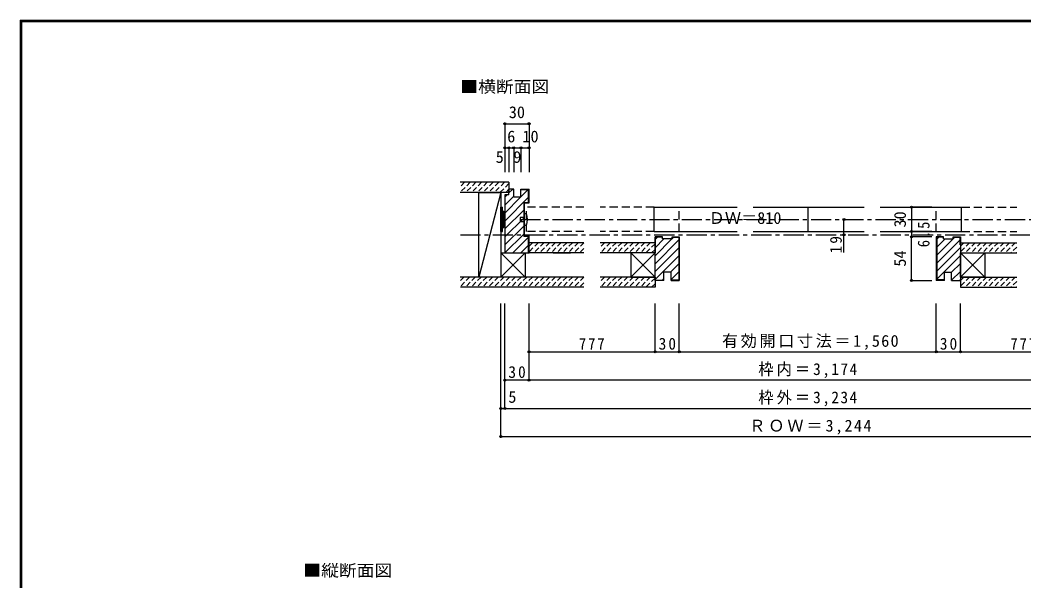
# Model space of a CAD drawing. Units: millimetres at full size, sheet at 1:5. Extents: x -973 to 977, y -718 to 696.
# Drawn here: x -973 to 269, y 1 to 696 of the extents above; entities that cross this region are included whole.
import ezdxf
from ezdxf.enums import TextEntityAlignment as Align

# ---------------------------------------------------------------- set-up
doc = ezdxf.new("R2010")
doc.units = ezdxf.units.MM
doc.header["$LTSCALE"] = 5
doc.header["$PDMODE"] = 32
doc.header["$PDSIZE"] = 2.5
for name, pattern in [('CHAIN1', [8, 5, -1, 1, -1]), ('DASHED1', [1.8, 1.2, -0.6]), ('DASHED2', [3, 2, -1])]:
    doc.linetypes.add(name, pattern=pattern)
for name, color, linetype in [('0-0_補助線', 4, 'CHAIN1'), ('0-1_通り芯', 4, 'CHAIN1'), ('0-2_柱', 7, 'Continuous'), ('0-3_仕上げ', 2, 'Continuous'), ('0-4_枠', 3, 'Continuous'), ('0-6_扉', 2, 'Continuous'), ('0-7_金物', 7, 'Continuous'), ('0-A_文字', 7, 'Continuous'), ('0-B_寸法', 7, 'Continuous'), ('0-C_ハッチ', 4, 'DASHED1'), ('F-1_枠', 6, 'Continuous')]:
    doc.layers.add(name, color=color, linetype=linetype)
doc.styles.add('ＭＳ ゴシック', font='')
doc.styles.get('ＭＳ ゴシック').set_extended_font_data('MS Gothic')

msp = doc.modelspace()

# ---------------------------------------------------------------- linework, layer by layer
at = {"layer": '0-0_補助線'}
msp.add_line((-428.389, 430), (431.702, 430), dxfattribs=at)
at = {"layer": '0-1_通り芯'}
msp.add_line((-354.39, 449), (357.703, 449), dxfattribs=at)
at = {"layer": '0-2_柱'}
for p, q in [((-378.39, 482.5), (-405.39, 377.5)), ((-378.39, 482.5), (-378.39, 377.5)), ((-348.39, 407.5), (-378.39, 377.5)), ((-378.39, 407.5), (-348.39, 377.5)), ((-217.375, 407.5), (-187.375, 377.5)), ((-187.375, 407.5), (-217.375, 377.5)), ((220.682, 407.5), (190.682, 377.5)), ((190.682, 407.5), (220.682, 377.5))]:
    msp.add_line(p, q, dxfattribs=at)
for points in [[(-378.39, 377.5), (-405.39, 377.5), (-405.39, 482.5), (-378.39, 482.5)], [(-378.39, 407.5), (-348.39, 407.5), (-348.39, 377.5), (-378.39, 377.5)]]:
    msp.add_lwpolyline(points, dxfattribs=at)
for points in [[(-187.375, 407.5), (-217.375, 407.5), (-217.375, 377.5), (-187.375, 377.5)], [(190.682, 407.5), (220.682, 407.5), (220.682, 377.5), (190.682, 377.5)]]:
    msp.add_lwpolyline(points, close=True, dxfattribs=at)
at = {"layer": '0-3_仕上げ'}
for p, q in [((-368.39, 495), (-428.484, 495)), ((-368.39, 495), (-368.39, 482.5)), ((-368.39, 482.5), (-428.466, 482.5)), ((-275.382, 420), (-343.39, 420)), ((-187.375, 420), (-255.382, 420)), ((-187.375, 420), (-187.375, 407.5)), ((190.682, 420), (190.682, 407.5)), ((190.682, 420), (260.203, 420)), ((-275.382, 407.5), (-343.39, 407.5)), ((-187.375, 407.5), (-255.382, 407.5)), ((190.682, 407.5), (260.203, 407.5)), ((-275.382, 377.5), (-428.515, 377.5)), ((-187.375, 377.5), (-255.382, 377.5)), ((-187.375, 377.5), (-187.375, 365)), ((190.682, 377.5), (190.682, 365)), ((190.682, 377.5), (260.203, 377.5)), ((-275.382, 365), (-428.314, 365)), ((-187.375, 365), (-255.382, 365)), ((190.682, 365), (260.203, 365))]:
    msp.add_line(p, q, dxfattribs=at)
at = {"layer": '0-4_枠'}
for p, q in [((-362.39, 486.5), (-368.39, 486.5)), ((-368.39, 479.5), (-368.39, 486.5)), ((-362.39, 476.5), (-362.39, 486.5)), ((-353.39, 486.5), (-343.39, 486.5)), ((-353.39, 476.5), (-353.39, 486.5)), ((-353.39, 486), (-343.89, 486)), ((-343.89, 470), (-343.89, 486)), ((-343.39, 469.5), (-343.39, 486.5)), ((-353.39, 476.5), (-362.39, 476.5)), ((-349.89, 470), (-343.89, 470)), ((-349.89, 470), (-349.89, 428)), ((-349.39, 469.5), (-343.39, 469.5)), ((-349.39, 469.5), (-349.39, 428.5)), ((-343.89, 428), (-349.89, 428)), ((-343.39, 428.5), (-349.39, 428.5)), ((-343.89, 407.5), (-343.89, 428)), ((-343.39, 407.5), (-343.39, 428.5)), ((-178.375, 427.5), (-187.375, 427.5)), ((-187.375, 373.5), (-187.375, 427.5)), ((-186.875, 417.5), (-186.875, 427)), ((-178.375, 427), (-186.875, 427)), ((-178.375, 425), (-178.375, 427.5)), ((-166.375, 425), (-178.375, 425)), ((-166.375, 427.5), (-157.375, 427.5)), ((-166.375, 425), (-166.375, 427.5)), ((-166.375, 427), (-157.875, 427)), ((-157.875, 427), (-157.875, 374)), ((-157.375, 427.5), (-157.375, 373.5)), ((160.682, 427.5), (160.682, 373.5)), ((169.682, 427.5), (160.682, 427.5)), ((161.182, 427), (161.182, 374)), ((169.682, 427), (161.182, 427)), ((169.682, 425), (169.682, 427.5)), ((169.682, 425), (181.682, 425)), ((181.682, 427.5), (190.682, 427.5)), ((181.682, 425), (181.682, 427.5)), ((181.682, 427), (190.182, 427)), ((190.182, 417.5), (190.182, 427)), ((190.682, 427.5), (190.682, 373.5)), ((-186.875, 417.5), (-187.375, 417.5)), ((190.182, 417.5), (190.682, 417.5)), ((-176.375, 373.5), (-187.375, 373.5)), ((-176.375, 373.5), (-176.375, 383.5)), ((-167.375, 383.5), (-176.375, 383.5)), ((-167.375, 373.5), (-167.375, 383.5)), ((-167.375, 374), (-157.875, 374)), ((-167.375, 373.5), (-157.375, 373.5)), ((170.682, 373.5), (160.682, 373.5)), ((170.682, 374), (161.182, 374)), ((170.682, 383.5), (179.682, 383.5)), ((170.682, 373.5), (170.682, 383.5)), ((179.682, 373.5), (179.682, 383.5)), ((179.682, 373.5), (190.682, 373.5))]:
    msp.add_line(p, q, dxfattribs=at)
msp.add_lwpolyline([(-368.39, 479.5), (-373.39, 479.5), (-373.39, 407.5), (-343.39, 407.5)], dxfattribs=at)
at = {"layer": '0-6_扉', "linetype": 'DASHED2'}
for p, q in [((-346.39, 434), (-346.39, 464)), ((-275.382, 464), (-346.39, 464)), ((-188.691, 464), (-255.382, 464)), ((-157.375, 434), (-157.375, 464)), ((160.682, 434), (160.682, 464)), ((191.997, 464), (260.203, 464)), ((-275.382, 434), (-346.39, 434)), ((-188.691, 434), (-255.382, 434)), ((191.997, 434), (260.203, 434))]:
    msp.add_line(p, q, dxfattribs=at)
at = {"layer": '0-6_扉', "color": 6}
for p, q in [((-188.691, 434), (-188.691, 464)), ((-188.691, 464), (-85.96, 464)), ((-65.96, 464), (71.207, 464)), ((1.653, 464), (1.653, 434)), ((91.207, 464), (191.997, 464)), ((191.997, 434), (191.997, 464)), ((-188.691, 434), (-85.96, 434)), ((-65.96, 434), (71.207, 434)), ((91.207, 434), (191.997, 434))]:
    msp.add_line(p, q, dxfattribs=at)
at = {"layer": '0-7_金物'}
for p, q in [((-378.39, 434), (-378.39, 464)), ((-378.39, 464), (-376.39, 464)), ((-376.39, 434), (-376.39, 464)), ((-376.39, 459), (-374.39, 459)), ((-374.39, 439), (-374.39, 459)), ((-374.39, 458), (-373.39, 458)), ((-354.39, 451.5), (-354.39, 446.5)), ((-349.39, 451.5), (-354.39, 451.5)), ((-349.39, 441.5), (-349.39, 456.5)), ((-349.39, 456.5), (-346.39, 456.5)), ((-376.39, 439), (-374.39, 439)), ((-374.39, 440), (-373.39, 440)), ((-354.39, 446.5), (-349.39, 446.5)), ((-346.39, 441.5), (-349.39, 441.5)), ((-378.39, 434), (-376.39, 434))]:
    msp.add_line(p, q, dxfattribs=at)
msp.add_arc((-374.015, 449), 28.625, 344.81071, 15.18929, dxfattribs=at)
at = {"layer": '0-B_寸法', "color": 4}
for p, q in [((-373.389, 567.5), (-373.389, 507.5)), ((-373.389, 567.5), (-343.389, 567.5)), ((-343.389, 567.5), (-343.389, 507.5)), ((-373.389, 537.5), (-343.389, 537.5)), ((-368.389, 537.5), (-368.389, 507.5)), ((-362.389, 537.5), (-362.389, 507.5)), ((-353.389, 537.5), (-353.389, 507.5)), ((129.977, 464), (129.977, 434)), ((155.023, 464), (129.977, 464)), ((46.43, 408), (46.43, 449)), ((129.977, 434), (129.977, 427.5)), ((155.023, 434), (129.977, 434)), ((129.977, 434), (155.023, 434)), ((129.977, 373.5), (129.977, 427.5)), ((155.023, 427.5), (129.977, 427.5)), ((-313.39, 407.5), (-291.912, 407.5)), ((129.977, 373.5), (155.023, 373.5)), ((-378.39, 180), (-378.39, 345)), ((-373.39, 215), (-373.39, 345)), ((-343.39, 250), (-343.39, 345)), ((-187.375, 285), (-187.375, 345)), ((-157.375, 285), (-157.375, 345)), ((160.682, 285), (160.682, 345)), ((190.682, 285), (190.682, 345)), ((-343.39, 285), (-187.375, 285)), ((-187.375, 285), (-157.375, 285)), ((-157.375, 285), (160.682, 285)), ((160.682, 285), (190.682, 285)), ((190.682, 285), (346.703, 285)), ((-343.39, 250), (-373.39, 250)), ((346.703, 250), (-343.39, 250)), ((-378.39, 215), (-373.39, 215)), ((-373.39, 215), (376.703, 215)), ((-378.39, 180), (381.703, 180))]:
    msp.add_line(p, q, dxfattribs=at)
at = {"layer": '0-B_寸法'}
for p in [(-373.389, 567.5), (-343.389, 567.5), (-373.389, 537.5), (-368.389, 537.5), (-362.389, 537.5), (-353.389, 537.5), (-343.389, 537.5), (129.977, 464), (46.43, 449), (129.977, 434), (129.977, 434), (46.43, 430), (129.977, 427.5), (129.977, 373.5), (-343.39, 285), (-187.375, 285), (-157.375, 285), (160.682, 285), (190.682, 285), (-373.39, 250), (-343.39, 250), (-378.39, 215), (-373.39, 215), (-378.39, 180)]:
    msp.add_point(p, dxfattribs=at)
at = {"layer": '0-C_ハッチ'}
for p, q in [((-423.319, 495), (-428.476, 489.843)), ((-416.248, 495), (-428.466, 482.782)), ((-409.177, 495), (-421.677, 482.5)), ((-402.106, 495), (-414.606, 482.5)), ((-395.035, 495), (-407.535, 482.5)), ((-387.964, 495), (-400.464, 482.5)), ((-380.893, 495), (-393.393, 482.5)), ((-373.821, 495), (-386.321, 482.5)), ((-368.39, 493.361), (-379.25, 482.5)), ((-368.39, 486.29), (-372.179, 482.5)), ((-332.128, 420), (-343.39, 408.738)), ((-339.199, 420), (-343.39, 415.809)), ((-325.057, 420), (-337.557, 407.5)), ((-317.986, 420), (-330.486, 407.5)), ((-310.915, 420), (-323.415, 407.5)), ((-303.844, 420), (-316.344, 407.5)), ((-296.773, 420), (-309.273, 407.5)), ((-289.702, 420), (-302.202, 407.5)), ((-282.631, 420), (-295.131, 407.5)), ((-275.559, 420), (-288.059, 407.5)), ((-275.382, 413.106), (-280.988, 407.5)), ((-249.859, 420), (-255.382, 414.476)), ((-242.788, 420), (-255.382, 407.405)), ((-235.717, 420), (-248.217, 407.5)), ((-228.646, 420), (-241.146, 407.5)), ((-221.574, 420), (-234.074, 407.5)), ((-214.503, 420), (-227.003, 407.5)), ((-207.432, 420), (-219.932, 407.5)), ((-200.361, 420), (-212.861, 407.5)), ((-193.29, 420), (-205.79, 407.5)), ((-187.375, 418.844), (-198.719, 407.5)), ((-187.375, 411.773), (-191.648, 407.5)), ((201.798, 420), (190.682, 408.883)), ((194.727, 420), (190.682, 415.954)), ((208.869, 420), (196.369, 407.5)), ((215.941, 420), (203.441, 407.5)), ((223.012, 420), (210.512, 407.5)), ((230.083, 420), (217.583, 407.5)), ((237.154, 420), (224.654, 407.5)), ((244.225, 420), (231.725, 407.5)), ((251.296, 420), (238.796, 407.5)), ((258.367, 420), (245.867, 407.5)), ((260.203, 414.765), (252.938, 407.5)), ((260.203, 407.694), (260.009, 407.5)), ((-424.052, 377.5), (-428.307, 373.244)), ((-416.981, 377.5), (-428.297, 366.183)), ((-409.91, 377.5), (-422.41, 365)), ((-402.839, 377.5), (-415.339, 365)), ((-395.768, 377.5), (-408.268, 365)), ((-388.697, 377.5), (-401.197, 365)), ((-381.625, 377.5), (-394.125, 365)), ((-374.554, 377.5), (-387.054, 365)), ((-367.483, 377.5), (-379.983, 365)), ((-360.412, 377.5), (-372.912, 365)), ((-353.341, 377.5), (-365.841, 365)), ((-346.27, 377.5), (-358.77, 365)), ((-339.199, 377.5), (-351.699, 365)), ((-332.128, 377.5), (-344.628, 365)), ((-325.057, 377.5), (-337.557, 365)), ((-317.986, 377.5), (-330.486, 365)), ((-310.915, 377.5), (-323.415, 365)), ((-303.844, 377.5), (-316.344, 365)), ((-296.773, 377.5), (-309.273, 365)), ((-289.702, 377.5), (-302.202, 365)), ((-282.631, 377.5), (-295.131, 365)), ((-275.559, 377.5), (-288.059, 365)), ((-249.859, 377.5), (-255.382, 371.976)), ((-242.788, 377.5), (-255.288, 365)), ((-235.717, 377.5), (-248.217, 365)), ((-228.646, 377.5), (-241.146, 365)), ((-221.574, 377.5), (-234.074, 365)), ((-214.503, 377.5), (-227.003, 365)), ((-207.432, 377.5), (-219.932, 365)), ((-200.361, 377.5), (-212.861, 365)), ((-193.29, 377.5), (-205.79, 365)), ((-187.375, 376.344), (-198.719, 365)), ((201.798, 377.5), (190.682, 366.383)), ((194.727, 377.5), (190.682, 373.454)), ((208.869, 377.5), (196.369, 365)), ((215.941, 377.5), (203.441, 365)), ((223.012, 377.5), (210.512, 365)), ((230.083, 377.5), (217.583, 365)), ((237.154, 377.5), (224.654, 365)), ((244.225, 377.5), (231.725, 365)), ((251.296, 377.5), (238.796, 365)), ((258.367, 377.5), (245.867, 365)), ((-275.382, 370.606), (-280.988, 365)), ((-187.375, 369.273), (-191.648, 365)), ((260.203, 372.265), (252.938, 365)), ((260.203, 365.194), (260.009, 365))]:
    msp.add_line(p, q, dxfattribs=at)
at = {"layer": '0-C_ハッチ', "linetype": 'Continuous'}
for p, q in [((-368.39, 481.71), (-363.599, 486.5)), ((-353.39, 476.911), (-344.3, 486)), ((-373.39, 476.71), (-370.599, 479.5)), ((-373.39, 466.81), (-362.39, 477.81)), ((-373.39, 447.011), (-343.89, 476.511)), ((-373.39, 456.911), (-353.8, 476.5)), ((-373.39, 437.112), (-349.89, 460.612)), ((-373.39, 427.212), (-349.89, 450.712)), ((-373.39, 417.313), (-349.89, 440.813)), ((-373.39, 407.413), (-349.89, 430.913)), ((-363.403, 407.5), (-343.89, 427.014)), ((-187.375, 413.977), (-176.352, 425)), ((-187.375, 404.077), (-166.452, 425)), ((-187.375, 394.178), (-157.875, 423.678)), ((-186.875, 424.376), (-184.251, 427)), ((-166.375, 425.077), (-164.452, 427)), ((161.182, 424.376), (163.805, 427)), ((161.182, 414.477), (171.705, 425)), ((161.182, 404.577), (181.604, 425)), ((161.182, 394.678), (190.182, 423.678)), ((181.682, 425.077), (183.604, 427)), ((-353.504, 407.5), (-343.89, 417.114)), ((-187.375, 384.278), (-157.875, 413.778)), ((161.182, 384.778), (190.682, 414.278)), ((-344.104, 407.5), (-343.89, 407.715)), ((-187.375, 374.379), (-157.875, 403.879)), ((161.182, 374.879), (190.682, 404.379)), ((-168.375, 383.479), (-157.875, 393.979)), ((179.682, 383.479), (190.682, 394.479)), ((-178.354, 373.5), (-176.375, 375.479)), ((-167.375, 374.58), (-157.875, 384.08)), ((-158.055, 374), (-157.875, 374.18)), ((170.202, 374), (170.682, 374.479)), ((179.682, 373.58), (190.682, 384.58)), ((189.501, 373.5), (190.682, 374.68))]:
    msp.add_line(p, q, dxfattribs=at)
at = {"layer": 'F-1_枠'}
for p, q in [((-973.347, 695.833), (-973.347, -700.833)), ((-973.347, 695.833), (976.653, 695.833)), ((-972.514, 695.833), (-972.514, -700.833)), ((-971.68, 695.833), (-971.68, -700.833)), ((-973.347, 695), (976.653, 695)), ((-973.347, 694.167), (976.653, 694.167))]:
    msp.add_line(p, q, dxfattribs=at)

# ---------------------------------------------------------------- texts
at = {"layer": '0-A_文字', "style": 'ＭＳ ゴシック', "width": 1.1}
for s, p in [('■横断面図', (-428.389, 601.667)), ('■縦断面図', (-622.703, 2.5))]:
    msp.add_text(s, height=14.66, dxfattribs=at).set_placement(p, align=Align.BOTTOM_LEFT)
at = {"layer": '0-B_寸法', "style": 'ＭＳ ゴシック'}
for s, p in [('30', (-368.388, 570)), ('6', (-370.389, 540)), ('10', (-351.551, 540)), ('5', (-384.626, 514.551)), ('9', (-362.889, 514.551)), ('ＤＷ＝810', (-120.96, 439)), ('5', (-369.015, 217.5))]:
    msp.add_text(s, height=14.66, dxfattribs=at).set_placement(p, align=Align.BOTTOM_LEFT)
for s, p in [('30', (127.477, 439)), ('54', (127.477, 390.5))]:
    msp.add_text(s, height=14.66, rotation=90, dxfattribs=at).set_placement(p, align=Align.BOTTOM_LEFT)
at = {"layer": '0-B_寸法', "char_height": 14.66, "attachment_point": 7, "rotation": 90, "style": 'ＭＳ ゴシック'}
for s, insert in [('\\T1.27;\\W0.9;6.5', (152.477, 414.5)), ('\\T1.27;\\W0.95;19', (43.93, 406.875))]:
    msp.add_mtext(s, dxfattribs=dict(at, insert=insert))
at = {"layer": '0-B_寸法', "char_height": 14.66, "attachment_point": 7, "style": 'ＭＳ ゴシック'}
for s, insert in [('\\T1.27;\\W0.9;777', (-281.632, 287.5)), ('\\T1.27;\\W0.95;30', (-183, 287.5)), ('\\T1.16;有効開口寸法＝1,560', (-104.597, 287.5)), ('\\T1.27;\\W0.95;30', (165.057, 287.5)), ('\\T1.27;\\W0.9;777', (252.442, 287.5)), ('\\T1.27;\\W0.95;30', (-369.015, 252.5)), ('\\T1.19;\\W0.95;枠内＝3,174', (-59.597, 252.5)), ('\\T1.19;\\W0.95;枠外＝3,234', (-59.597, 217.5)), ('\\T1.18;ＲＯＷ＝3,244', (-70.847, 182.5))]:
    msp.add_mtext(s, dxfattribs=dict(at, insert=insert))

doc.saveas('drawing.dxf')
